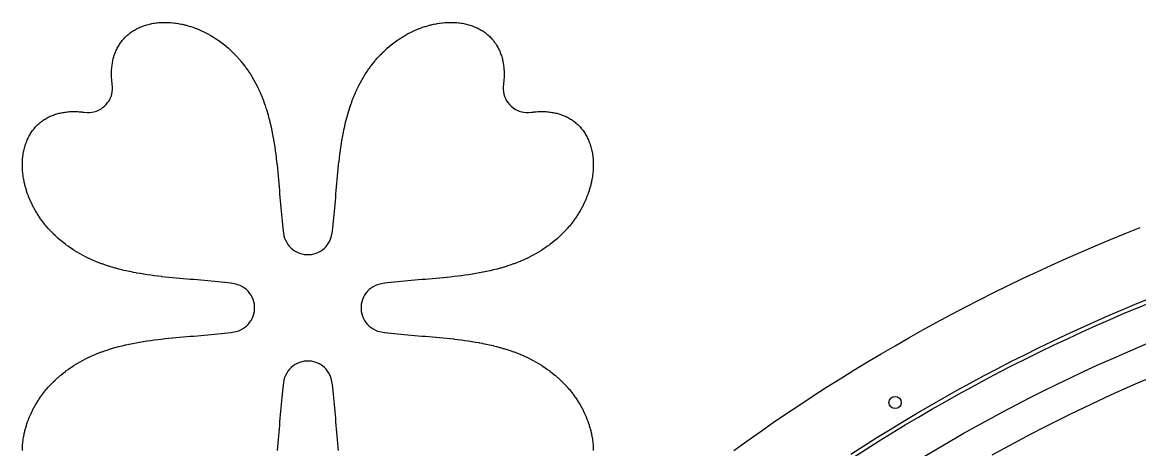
# Model space of a CAD drawing. Header units: metres. Extents: x 10 to 1210, y 10 to 2773.
# Drawn here: x 21 to 295, y 2668.2 to 2773 of the extents above; entities that cross this region are included whole.
import ezdxf

# ---------------------------------------------------------------- set-up
doc = ezdxf.new("R2010")
doc.units = ezdxf.units.M
for name, color, linetype in [('ACIKLIK', 5, 'Continuous'), ('ASKI_DELIK', 6, 'Continuous'), ('CAM_SABLON', 4, 'Continuous'), ('DIS_KENAR_V91_Z3', 1, 'Continuous'), ('LAMBA_T4_Z4', 3, 'Continuous')]:
    doc.layers.add(name, color=color, linetype=linetype)

msp = doc.modelspace()

# ---------------------------------------------------------------- linework, layer by layer
at = {"layer": 'ACIKLIK'}
msp.add_lwpolyline([(242.14, 2666.58), (245.31, 2668.47), (248.5, 2670.33), (251.7, 2672.16), (254.93, 2673.96), (258.16, 2675.74), (261.41, 2677.49), (264.68, 2679.21), (267.96, 2680.9), (271.26, 2682.56), (274.57, 2684.19), (277.89, 2685.79), (281.23, 2687.37), (284.58, 2688.91), (287.95, 2690.43), (291.33, 2691.92), (294.72, 2693.37), (298.13, 2694.8)], dxfattribs=at)
at = {"layer": 'ASKI_DELIK'}
msp.add_circle((235, 2679.79), 1.5, dxfattribs=at)
at = {"layer": 'CAM_SABLON'}
msp.add_lwpolyline([(224.72, 2666.31), (227.89, 2668.34), (231.07, 2670.36), (234.28, 2672.34), (237.5, 2674.3), (240.74, 2676.22), (244, 2678.12), (247.27, 2679.99), (250.56, 2681.84), (253.87, 2683.65), (257.19, 2685.43), (260.52, 2687.19), (263.88, 2688.91), (267.24, 2690.61), (270.62, 2692.28), (274.02, 2693.92), (277.43, 2695.52), (280.85, 2697.1), (284.29, 2698.65), (287.74, 2700.17), (291.2, 2701.66), (294.68, 2703.12), (298.17, 2704.54)], dxfattribs=at)
at = {"layer": 'DIS_KENAR_V91_Z3'}
for points in [[(21, 2668.01), (21.01, 2668.47), (21.02, 2668.69), (21.04, 2669.17), (21.06, 2669.38), (21.1, 2669.87), (21.12, 2670.08), (21.18, 2670.57), (21.21, 2670.78), (21.29, 2671.28), (21.33, 2671.48), (21.43, 2671.99), (21.47, 2672.19), (21.59, 2672.71), (21.64, 2672.9), (21.77, 2673.42), (21.83, 2673.61), (21.98, 2674.13), (22.04, 2674.32), (22.22, 2674.85), (22.28, 2675.03), (22.48, 2675.56), (22.55, 2675.73), (22.76, 2676.27), (22.83, 2676.44), (23.07, 2676.97), (23.15, 2677.13), (23.4, 2677.66), (23.48, 2677.83), (23.75, 2678.36), (23.84, 2678.52), (24.13, 2679.04), (24.22, 2679.2), (24.53, 2679.71), (24.62, 2679.87), (24.95, 2680.38), (25.05, 2680.53), (25.39, 2681.04), (25.49, 2681.18), (25.86, 2681.68), (25.96, 2681.82), (26.34, 2682.32), (26.45, 2682.46), (26.84, 2682.94), (26.96, 2683.07), (27.37, 2683.55), (27.48, 2683.68), (27.91, 2684.15), (28.03, 2684.27), (28.47, 2684.73), (28.6, 2684.85), (29.06, 2685.3), (29.18, 2685.41), (29.65, 2685.85), (29.78, 2685.96), (30.27, 2686.39), (30.4, 2686.5), (30.9, 2686.91), (31.03, 2687.01), (31.55, 2687.42), (31.69, 2687.52), (32.22, 2687.91), (32.35, 2688), (32.9, 2688.38), (33.03, 2688.47), (33.6, 2688.84), (33.73, 2688.92), (34.31, 2689.28), (34.44, 2689.36), (35.03, 2689.7), (35.16, 2689.77), (35.77, 2690.1), (35.9, 2690.17), (36.52, 2690.49), (36.65, 2690.56), (37.28, 2690.87), (37.41, 2690.93), (38.05, 2691.22), (38.18, 2691.28), (38.84, 2691.56), (38.96, 2691.61), (39.63, 2691.88), (39.75, 2691.93), (40.44, 2692.19), (40.55, 2692.23), (41.25, 2692.48), (41.36, 2692.52), (42.03, 2692.74), (42.13, 2692.77), (42.86, 2693), (42.97, 2693.03), (43.7, 2693.24), (43.8, 2693.27), (44.55, 2693.48), (44.65, 2693.5), (45.4, 2693.69), (45.5, 2693.72), (46.26, 2693.9), (46.35, 2693.92), (47.13, 2694.09), (47.21, 2694.11), (48, 2694.27), (48.08, 2694.29), (48.88, 2694.44), (48.95, 2694.45), (49.76, 2694.6), (49.83, 2694.61), (50.64, 2694.74), (50.71, 2694.75), (51.53, 2694.88), (51.59, 2694.89), (52.42, 2695.01), (52.47, 2695.02), (53.31, 2695.13), (53.36, 2695.14), (54.2, 2695.24), (54.24, 2695.25), (55.09, 2695.35), (55.13, 2695.35), (55.98, 2695.45), (56.02, 2695.45), (56.87, 2695.54), (56.91, 2695.54), (57.76, 2695.63), (57.79, 2695.63), (58.65, 2695.71), (58.68, 2695.71), (59.54, 2695.79), (59.56, 2695.79), (60.43, 2695.87), (60.44, 2695.87), (61.31, 2695.95), (61.32, 2695.95), (62.18, 2696.02), (63.06, 2696.09), (63.92, 2696.17), (64.77, 2696.24), (65.62, 2696.31), (66.46, 2696.38), (67.3, 2696.46), (68.13, 2696.54), (68.95, 2696.62), (69.77, 2696.7), (69.81, 2696.71), (70.57, 2696.79), (70.62, 2696.8), (71.36, 2696.88), (71.42, 2696.89), (72.15, 2696.98), (72.21, 2696.98), (72.57, 2697.03), (73.31, 2697.16), (73.88, 2697.32), (74.44, 2697.54), (74.97, 2697.82), (75.47, 2698.14), (75.93, 2698.51), (76.36, 2698.93), (76.74, 2699.39), (77.08, 2699.88), (77.36, 2700.4), (77.59, 2700.95), (77.77, 2701.52), (77.89, 2702.11), (77.95, 2702.7), (77.95, 2703.3), (77.89, 2703.89), (77.77, 2704.48), (77.59, 2705.05), (77.36, 2705.6), (77.08, 2706.12), (76.74, 2706.61), (76.36, 2707.07), (75.93, 2707.49), (75.47, 2707.86), (74.97, 2708.18), (74.44, 2708.46), (73.88, 2708.68), (73.31, 2708.84), (72.57, 2708.97), (72.21, 2709.02), (72.15, 2709.02), (71.42, 2709.11), (71.36, 2709.12), (70.62, 2709.2), (70.57, 2709.21), (69.81, 2709.29), (69.77, 2709.3), (69, 2709.38), (68.17, 2709.46), (67.34, 2709.54), (66.5, 2709.61), (65.65, 2709.69), (64.79, 2709.76), (63.93, 2709.83), (63.06, 2709.91), (62.19, 2709.98), (61.32, 2710.05), (61.32, 2710.05), (60.45, 2710.13), (60.44, 2710.13), (59.58, 2710.2), (59.56, 2710.21), (58.7, 2710.28), (58.68, 2710.29), (57.82, 2710.37), (57.79, 2710.37), (56.94, 2710.45), (56.9, 2710.46), (56.05, 2710.55), (56.02, 2710.55), (55.17, 2710.64), (55.13, 2710.65), (54.29, 2710.75), (54.24, 2710.75), (53.4, 2710.86), (53.35, 2710.86), (52.52, 2710.98), (52.47, 2710.98), (51.64, 2711.1), (51.58, 2711.11), (50.77, 2711.24), (50.7, 2711.25), (49.89, 2711.38), (49.82, 2711.39), (49.02, 2711.53), (48.95, 2711.55), (48.15, 2711.7), (48.07, 2711.71), (47.29, 2711.87), (47.21, 2711.89), (46.43, 2712.06), (46.34, 2712.08), (45.58, 2712.26), (45.49, 2712.28), (44.73, 2712.47), (44.64, 2712.5), (43.89, 2712.7), (43.79, 2712.73), (43.06, 2712.94), (42.95, 2712.97), (42.23, 2713.2), (42.12, 2713.23), (41.37, 2713.48), (41.25, 2713.52), (40.55, 2713.77), (40.44, 2713.81), (39.75, 2714.07), (39.63, 2714.12), (38.96, 2714.39), (38.84, 2714.44), (38.18, 2714.72), (38.05, 2714.78), (37.41, 2715.07), (37.28, 2715.13), (36.65, 2715.44), (36.52, 2715.51), (35.9, 2715.83), (35.77, 2715.9), (35.16, 2716.23), (35.03, 2716.3), (34.44, 2716.64), (34.31, 2716.72), (33.73, 2717.08), (33.6, 2717.16), (33.03, 2717.53), (32.9, 2717.62), (32.35, 2718), (32.22, 2718.09), (31.69, 2718.48), (31.55, 2718.58), (31.03, 2718.99), (30.9, 2719.09), (30.4, 2719.5), (30.27, 2719.61), (29.78, 2720.04), (29.65, 2720.15), (29.18, 2720.59), (29.06, 2720.7), (28.6, 2721.15), (28.47, 2721.27), (28.03, 2721.73), (27.91, 2721.85), (27.48, 2722.32), (27.37, 2722.45), (26.96, 2722.93), (26.84, 2723.06), (26.45, 2723.54), (26.34, 2723.68), (25.96, 2724.18), (25.86, 2724.32), (25.49, 2724.82), (25.39, 2724.96), (25.05, 2725.47), (24.95, 2725.62), (24.62, 2726.13), (24.53, 2726.29), (24.22, 2726.8), (24.13, 2726.96), (23.84, 2727.48), (23.75, 2727.64), (23.48, 2728.17), (23.4, 2728.34), (23.15, 2728.87), (23.07, 2729.03), (22.83, 2729.56), (22.76, 2729.73), (22.55, 2730.27), (22.48, 2730.44), (22.28, 2730.97), (22.22, 2731.15), (22.04, 2731.68), (21.98, 2731.87), (21.83, 2732.39), (21.77, 2732.58), (21.64, 2733.1), (21.59, 2733.29), (21.47, 2733.81), (21.43, 2734.01), (21.33, 2734.52), (21.29, 2734.72), (21.21, 2735.22), (21.18, 2735.43), (21.12, 2735.92), (21.1, 2736.13), (21.06, 2736.62), (21.04, 2736.83), (21.02, 2737.31), (21.01, 2737.53), (21, 2737.99), (21, 2738.21), (21.01, 2738.66), (21.02, 2738.89), (21.05, 2739.32), (21.07, 2739.56), (21.11, 2739.98), (21.14, 2740.22), (21.19, 2740.62), (21.23, 2740.86), (21.3, 2741.25), (21.35, 2741.49), (21.43, 2741.86), (21.5, 2742.11), (21.59, 2742.46), (21.67, 2742.72), (21.77, 2743.05), (21.86, 2743.31), (21.98, 2743.62), (22.08, 2743.88), (22.21, 2744.17), (22.33, 2744.43), (22.46, 2744.71), (22.59, 2744.97), (22.73, 2745.23), (22.88, 2745.48), (23.03, 2745.73), (23.19, 2745.98), (23.35, 2746.21), (23.52, 2746.45), (23.68, 2746.67), (23.87, 2746.91), (24.04, 2747.11), (24.25, 2747.34), (24.42, 2747.53), (24.64, 2747.75), (24.82, 2747.92), (25.05, 2748.13), (25.24, 2748.3), (25.48, 2748.5), (25.67, 2748.65), (25.92, 2748.84), (26.13, 2748.98), (26.38, 2749.15), (26.6, 2749.29), (26.85, 2749.44), (27.08, 2749.57), (27.34, 2749.71), (27.58, 2749.83), (27.85, 2749.96), (28.1, 2750.07), (28.36, 2750.18), (28.63, 2750.28), (28.89, 2750.37), (29.17, 2750.47), (29.42, 2750.55), (29.72, 2750.63), (29.97, 2750.7), (30.28, 2750.77), (30.52, 2750.83), (30.84, 2750.89), (31.09, 2750.93), (31.42, 2750.98), (31.66, 2751.01), (32, 2751.05), (32.23, 2751.08), (32.59, 2751.1), (32.81, 2751.11), (33.18, 2751.13), (33.39, 2751.13), (33.78, 2751.14), (33.98, 2751.13), (34.37, 2751.12), (34.57, 2751.11), (34.97, 2751.09), (35.15, 2751.07), (35.56, 2751.03), (35.74, 2751.01), (36.06, 2750.97), (36.87, 2750.9), (37.45, 2750.9), (38.03, 2750.96), (38.6, 2751.08), (39.15, 2751.25), (39.69, 2751.48), (40.21, 2751.75), (40.69, 2752.08), (41.14, 2752.45), (41.55, 2752.86), (41.92, 2753.31), (42.25, 2753.79), (42.52, 2754.31), (42.75, 2754.85), (42.92, 2755.4), (43.04, 2755.97), (43.1, 2756.55), (43.1, 2757.14), (43.03, 2757.89), (42.99, 2758.26), (42.97, 2758.44), (42.93, 2758.85), (42.91, 2759.03), (42.89, 2759.43), (42.88, 2759.63), (42.87, 2760.02), (42.86, 2760.22), (42.87, 2760.61), (42.87, 2760.82), (42.89, 2761.19), (42.9, 2761.41), (42.92, 2761.77), (42.95, 2762), (42.99, 2762.34), (43.02, 2762.58), (43.07, 2762.91), (43.11, 2763.16), (43.17, 2763.48), (43.23, 2763.72), (43.3, 2764.03), (43.37, 2764.28), (43.45, 2764.58), (43.53, 2764.83), (43.63, 2765.11), (43.72, 2765.37), (43.82, 2765.64), (43.93, 2765.9), (44.04, 2766.15), (44.17, 2766.42), (44.29, 2766.66), (44.43, 2766.92), (44.56, 2767.15), (44.71, 2767.4), (44.85, 2767.62), (45.02, 2767.87), (45.16, 2768.08), (45.35, 2768.33), (45.5, 2768.52), (45.7, 2768.76), (45.87, 2768.95), (46.08, 2769.18), (46.25, 2769.36), (46.47, 2769.58), (46.66, 2769.75), (46.89, 2769.96), (47.09, 2770.13), (47.33, 2770.32), (47.55, 2770.48), (47.79, 2770.65), (48.02, 2770.81), (48.27, 2770.97), (48.52, 2771.12), (48.77, 2771.27), (49.03, 2771.41), (49.29, 2771.54), (49.57, 2771.67), (49.83, 2771.79), (50.12, 2771.92), (50.38, 2772.02), (50.69, 2772.14), (50.95, 2772.23), (51.28, 2772.33), (51.54, 2772.41), (51.89, 2772.5), (52.14, 2772.57), (52.51, 2772.65), (52.75, 2772.7), (53.14, 2772.77), (53.38, 2772.81), (53.78, 2772.86), (54.02, 2772.89), (54.44, 2772.93), (54.68, 2772.95), (55.11, 2772.98), (55.34, 2772.99), (55.79, 2773), (56.01, 2773), (56.47, 2772.99), (56.69, 2772.98), (57.17, 2772.96), (57.38, 2772.94), (57.87, 2772.9), (58.08, 2772.88), (58.57, 2772.82), (58.78, 2772.79), (59.28, 2772.71), (59.48, 2772.67), (59.99, 2772.57), (60.19, 2772.53), (60.71, 2772.41), (60.9, 2772.36), (61.42, 2772.23), (61.61, 2772.17), (62.13, 2772.02), (62.32, 2771.96), (62.85, 2771.78), (63.03, 2771.72), (63.56, 2771.52), (63.73, 2771.45), (64.27, 2771.24), (64.44, 2771.17), (64.97, 2770.93), (65.13, 2770.85), (65.66, 2770.6), (65.83, 2770.52), (66.36, 2770.25), (66.52, 2770.16), (67.04, 2769.87), (67.2, 2769.78), (67.71, 2769.47), (67.87, 2769.38), (68.38, 2769.05), (68.53, 2768.95), (69.04, 2768.61), (69.18, 2768.51), (69.68, 2768.14), (69.82, 2768.04), (70.32, 2767.66), (70.46, 2767.55), (70.94, 2767.16), (71.07, 2767.04), (71.55, 2766.63), (71.68, 2766.52), (72.15, 2766.09), (72.27, 2765.97), (72.73, 2765.53), (72.85, 2765.4), (73.3, 2764.94), (73.41, 2764.82), (73.85, 2764.35), (73.96, 2764.22), (74.39, 2763.73), (74.5, 2763.6), (74.91, 2763.1), (75.01, 2762.97), (75.42, 2762.45), (75.52, 2762.31), (75.91, 2761.78), (76, 2761.65), (76.38, 2761.1), (76.47, 2760.97), (76.84, 2760.4), (76.92, 2760.27), (77.28, 2759.69), (77.36, 2759.56), (77.7, 2758.97), (77.77, 2758.84), (78.1, 2758.23), (78.17, 2758.1), (78.49, 2757.48), (78.56, 2757.35), (78.87, 2756.72), (78.93, 2756.59), (79.22, 2755.95), (79.28, 2755.82), (79.56, 2755.16), (79.61, 2755.04), (79.88, 2754.37), (79.93, 2754.25), (80.19, 2753.56), (80.23, 2753.45), (80.48, 2752.75), (80.52, 2752.64), (80.74, 2751.97), (80.77, 2751.87), (81, 2751.14), (81.03, 2751.03), (81.24, 2750.3), (81.27, 2750.2), (81.48, 2749.45), (81.5, 2749.35), (81.69, 2748.6), (81.72, 2748.5), (81.9, 2747.74), (81.92, 2747.65), (82.09, 2746.87), (82.11, 2746.79), (82.27, 2746), (82.29, 2745.92), (82.44, 2745.12), (82.45, 2745.05), (82.6, 2744.24), (82.61, 2744.17), (82.74, 2743.36), (82.75, 2743.29), (82.88, 2742.47), (82.89, 2742.41), (83.01, 2741.58), (83.02, 2741.53), (83.13, 2740.69), (83.14, 2740.64), (83.24, 2739.8), (83.25, 2739.76), (83.35, 2738.91), (83.35, 2738.87), (83.45, 2738.02), (83.45, 2737.98), (83.54, 2737.13), (83.54, 2737.09), (83.63, 2736.24), (83.63, 2736.21), (83.71, 2735.35), (83.71, 2735.32), (83.79, 2734.46), (83.79, 2734.44), (83.87, 2733.57), (83.87, 2733.56), (83.95, 2732.69), (83.95, 2732.68), (84.02, 2731.82), (84.09, 2730.94), (84.17, 2730.08), (84.24, 2729.23), (84.31, 2728.38), (84.38, 2727.54), (84.46, 2726.7), (84.54, 2725.87), (84.62, 2725.05), (84.7, 2724.23), (84.71, 2724.19), (84.79, 2723.43), (84.8, 2723.38), (84.88, 2722.64), (84.89, 2722.58), (84.98, 2721.85), (84.98, 2721.79), (85.03, 2721.43), (85.16, 2720.69), (85.32, 2720.12), (85.54, 2719.56), (85.82, 2719.03), (86.14, 2718.53), (86.51, 2718.07), (86.93, 2717.64), (87.39, 2717.26), (87.88, 2716.92), (88.4, 2716.64), (88.95, 2716.41), (89.52, 2716.23), (90.11, 2716.11), (90.7, 2716.05), (91.3, 2716.05), (91.89, 2716.11), (92.48, 2716.23), (93.05, 2716.41), (93.6, 2716.64), (94.12, 2716.92), (94.61, 2717.26), (95.07, 2717.64), (95.49, 2718.07), (95.86, 2718.53), (96.18, 2719.03), (96.46, 2719.56), (96.68, 2720.12), (96.84, 2720.69), (96.97, 2721.43), (97.02, 2721.79), (97.02, 2721.85), (97.11, 2722.58), (97.12, 2722.64), (97.2, 2723.38), (97.21, 2723.43), (97.29, 2724.19), (97.3, 2724.23), (97.38, 2725), (97.46, 2725.83), (97.54, 2726.66), (97.61, 2727.5), (97.69, 2728.35), (97.76, 2729.21), (97.83, 2730.07), (97.91, 2730.94), (97.98, 2731.81), (98.05, 2732.68), (98.05, 2732.68), (98.13, 2733.55), (98.13, 2733.56), (98.2, 2734.42), (98.21, 2734.44), (98.28, 2735.3), (98.29, 2735.32), (98.37, 2736.18), (98.37, 2736.21), (98.45, 2737.06), (98.46, 2737.1), (98.55, 2737.95), (98.55, 2737.98), (98.64, 2738.83), (98.65, 2738.87), (98.75, 2739.71), (98.75, 2739.76), (98.86, 2740.6), (98.86, 2740.65), (98.98, 2741.48), (98.98, 2741.53), (99.1, 2742.36), (99.11, 2742.42), (99.24, 2743.23), (99.25, 2743.3), (99.38, 2744.11), (99.39, 2744.18), (99.53, 2744.98), (99.55, 2745.05), (99.7, 2745.85), (99.71, 2745.93), (99.87, 2746.71), (99.89, 2746.79), (100.06, 2747.57), (100.08, 2747.66), (100.26, 2748.42), (100.28, 2748.51), (100.47, 2749.27), (100.5, 2749.36), (100.7, 2750.11), (100.73, 2750.21), (100.94, 2750.94), (100.97, 2751.05), (101.2, 2751.77), (101.23, 2751.88), (101.48, 2752.63), (101.52, 2752.75), (101.77, 2753.45), (101.81, 2753.56), (102.07, 2754.25), (102.12, 2754.37), (102.39, 2755.04), (102.44, 2755.16), (102.72, 2755.82), (102.78, 2755.95), (103.07, 2756.59), (103.13, 2756.72), (103.44, 2757.35), (103.51, 2757.48), (103.83, 2758.1), (103.9, 2758.23), (104.23, 2758.84), (104.3, 2758.97), (104.64, 2759.56), (104.72, 2759.69), (105.08, 2760.27), (105.16, 2760.4), (105.53, 2760.97), (105.62, 2761.1), (106, 2761.65), (106.09, 2761.78), (106.48, 2762.31), (106.58, 2762.45), (106.99, 2762.97), (107.09, 2763.1), (107.5, 2763.6), (107.61, 2763.73), (108.04, 2764.22), (108.15, 2764.35), (108.59, 2764.82), (108.7, 2764.94), (109.15, 2765.4), (109.27, 2765.53), (109.73, 2765.97), (109.85, 2766.09), (110.32, 2766.52), (110.45, 2766.63), (110.93, 2767.04), (111.06, 2767.16), (111.54, 2767.55), (111.68, 2767.66), (112.18, 2768.04), (112.32, 2768.14), (112.82, 2768.51), (112.96, 2768.61), (113.47, 2768.95), (113.62, 2769.05), (114.13, 2769.38), (114.29, 2769.47), (114.8, 2769.78), (114.96, 2769.87), (115.48, 2770.16), (115.64, 2770.25), (116.17, 2770.52), (116.34, 2770.6), (116.87, 2770.85), (117.03, 2770.93), (117.56, 2771.17), (117.73, 2771.24), (118.27, 2771.45), (118.44, 2771.52), (118.97, 2771.72), (119.15, 2771.78), (119.68, 2771.96), (119.87, 2772.02), (120.39, 2772.17), (120.58, 2772.23), (121.1, 2772.36), (121.29, 2772.41), (121.81, 2772.53), (122.01, 2772.57), (122.52, 2772.67), (122.72, 2772.71), (123.22, 2772.79), (123.43, 2772.82), (123.92, 2772.88), (124.13, 2772.9), (124.62, 2772.94), (124.83, 2772.96), (125.31, 2772.98), (125.53, 2772.99), (125.99, 2773), (126.21, 2773), (126.66, 2772.99), (126.89, 2772.98), (127.32, 2772.95), (127.56, 2772.93), (127.98, 2772.89), (128.22, 2772.86), (128.62, 2772.81), (128.86, 2772.77), (129.25, 2772.7), (129.49, 2772.65), (129.86, 2772.57), (130.11, 2772.5), (130.46, 2772.41), (130.72, 2772.33), (131.05, 2772.23), (131.31, 2772.14), (131.62, 2772.02), (131.88, 2771.92), (132.17, 2771.79), (132.43, 2771.67), (132.71, 2771.54), (132.97, 2771.41), (133.23, 2771.27), (133.48, 2771.12), (133.73, 2770.97), (133.98, 2770.81), (134.21, 2770.65), (134.45, 2770.48), (134.67, 2770.32), (134.91, 2770.13), (135.11, 2769.96), (135.34, 2769.75), (135.53, 2769.58), (135.75, 2769.36), (135.92, 2769.18), (136.13, 2768.95), (136.3, 2768.76), (136.5, 2768.52), (136.65, 2768.33), (136.84, 2768.08), (136.98, 2767.87), (137.15, 2767.62), (137.29, 2767.4), (137.44, 2767.15), (137.57, 2766.92), (137.71, 2766.66), (137.83, 2766.42), (137.96, 2766.15), (138.07, 2765.9), (138.18, 2765.64), (138.28, 2765.37), (138.37, 2765.11), (138.47, 2764.83), (138.55, 2764.58), (138.63, 2764.28), (138.7, 2764.03), (138.77, 2763.72), (138.83, 2763.48), (138.89, 2763.16), (138.93, 2762.91), (138.98, 2762.58), (139.01, 2762.34), (139.05, 2762), (139.08, 2761.77), (139.1, 2761.41), (139.11, 2761.19), (139.13, 2760.82), (139.13, 2760.61), (139.14, 2760.22), (139.13, 2760.02), (139.12, 2759.63), (139.11, 2759.43), (139.09, 2759.03), (139.07, 2758.85), (139.03, 2758.44), (139.01, 2758.26), (138.97, 2757.94), (138.9, 2757.13), (138.9, 2756.55), (138.96, 2755.97), (139.08, 2755.4), (139.25, 2754.85), (139.48, 2754.31), (139.75, 2753.79), (140.08, 2753.31), (140.45, 2752.86), (140.86, 2752.45), (141.31, 2752.08), (141.79, 2751.75), (142.31, 2751.48), (142.85, 2751.25), (143.4, 2751.08), (143.97, 2750.96), (144.55, 2750.9), (145.14, 2750.9), (145.89, 2750.97), (146.26, 2751.01), (146.44, 2751.03), (146.85, 2751.07), (147.03, 2751.09), (147.43, 2751.11), (147.63, 2751.12), (148.02, 2751.13), (148.22, 2751.14), (148.61, 2751.13), (148.82, 2751.13), (149.19, 2751.11), (149.41, 2751.1), (149.77, 2751.08), (150, 2751.05), (150.34, 2751.01), (150.58, 2750.98), (150.91, 2750.93), (151.16, 2750.89), (151.48, 2750.83), (151.72, 2750.77), (152.03, 2750.7), (152.28, 2750.63), (152.58, 2750.55), (152.83, 2750.47), (153.11, 2750.37), (153.37, 2750.28), (153.64, 2750.18), (153.9, 2750.07), (154.15, 2749.96), (154.42, 2749.83), (154.66, 2749.71), (154.92, 2749.57), (155.15, 2749.44), (155.4, 2749.29), (155.62, 2749.15), (155.87, 2748.98), (156.08, 2748.84), (156.33, 2748.65), (156.52, 2748.5), (156.76, 2748.3), (156.95, 2748.13), (157.18, 2747.92), (157.36, 2747.75), (157.58, 2747.53), (157.75, 2747.34), (157.96, 2747.11), (158.13, 2746.91), (158.32, 2746.67), (158.48, 2746.45), (158.65, 2746.21), (158.81, 2745.98), (158.97, 2745.73), (159.12, 2745.48), (159.27, 2745.23), (159.41, 2744.97), (159.54, 2744.71), (159.67, 2744.43), (159.79, 2744.17), (159.92, 2743.88), (160.02, 2743.62), (160.14, 2743.31), (160.23, 2743.05), (160.33, 2742.72), (160.41, 2742.46), (160.5, 2742.11), (160.57, 2741.86), (160.65, 2741.49), (160.7, 2741.25), (160.77, 2740.86), (160.81, 2740.62), (160.86, 2740.22), (160.89, 2739.98), (160.93, 2739.56), (160.95, 2739.32), (160.98, 2738.89), (160.99, 2738.66), (161, 2738.21), (161, 2737.99), (160.99, 2737.53), (160.98, 2737.31), (160.96, 2736.83), (160.94, 2736.62), (160.9, 2736.13), (160.88, 2735.92), (160.82, 2735.43), (160.79, 2735.22), (160.71, 2734.72), (160.67, 2734.52), (160.57, 2734.01), (160.53, 2733.81), (160.41, 2733.29), (160.36, 2733.1), (160.23, 2732.58), (160.17, 2732.39), (160.02, 2731.87), (159.96, 2731.68), (159.78, 2731.15), (159.72, 2730.97), (159.52, 2730.44), (159.45, 2730.27), (159.24, 2729.73), (159.17, 2729.56), (158.93, 2729.03), (158.85, 2728.87), (158.6, 2728.34), (158.52, 2728.17), (158.25, 2727.64), (158.16, 2727.48), (157.87, 2726.96), (157.78, 2726.8), (157.47, 2726.29), (157.38, 2726.13), (157.05, 2725.62), (156.95, 2725.47), (156.61, 2724.96), (156.51, 2724.82), (156.14, 2724.32), (156.04, 2724.18), (155.66, 2723.68), (155.55, 2723.54), (155.16, 2723.06), (155.04, 2722.93), (154.63, 2722.45), (154.52, 2722.32), (154.09, 2721.85), (153.97, 2721.73), (153.53, 2721.27), (153.4, 2721.15), (152.94, 2720.7), (152.82, 2720.59), (152.35, 2720.15), (152.22, 2720.04), (151.73, 2719.61), (151.6, 2719.5), (151.1, 2719.09), (150.97, 2718.99), (150.45, 2718.58), (150.31, 2718.48), (149.78, 2718.09), (149.65, 2718), (149.1, 2717.62), (148.97, 2717.53), (148.4, 2717.16), (148.27, 2717.08), (147.69, 2716.72), (147.56, 2716.64), (146.97, 2716.3), (146.84, 2716.23), (146.23, 2715.9), (146.1, 2715.83), (145.48, 2715.51), (145.35, 2715.44), (144.72, 2715.13), (144.59, 2715.07), (143.95, 2714.78), (143.82, 2714.72), (143.16, 2714.44), (143.04, 2714.39), (142.37, 2714.12), (142.25, 2714.07), (141.56, 2713.81), (141.45, 2713.77), (140.75, 2713.52), (140.64, 2713.48), (139.97, 2713.26), (139.87, 2713.23), (139.14, 2713), (139.03, 2712.97), (138.3, 2712.76), (138.2, 2712.73), (137.45, 2712.52), (137.35, 2712.5), (136.6, 2712.31), (136.5, 2712.28), (135.74, 2712.1), (135.65, 2712.08), (134.87, 2711.91), (134.79, 2711.89), (134, 2711.73), (133.92, 2711.71), (133.12, 2711.56), (133.05, 2711.55), (132.24, 2711.4), (132.17, 2711.39), (131.36, 2711.26), (131.29, 2711.25), (130.47, 2711.12), (130.41, 2711.11), (129.58, 2710.99), (129.53, 2710.98), (128.69, 2710.87), (128.64, 2710.86), (127.8, 2710.76), (127.76, 2710.75), (126.91, 2710.65), (126.87, 2710.65), (126.02, 2710.55), (125.98, 2710.55), (125.13, 2710.46), (125.09, 2710.46), (124.24, 2710.37), (124.21, 2710.37), (123.35, 2710.29), (123.32, 2710.29), (122.46, 2710.21), (122.44, 2710.21), (121.57, 2710.13), (121.56, 2710.13), (120.69, 2710.05), (120.68, 2710.05), (119.82, 2709.98), (118.94, 2709.91), (118.08, 2709.83), (117.23, 2709.76), (116.38, 2709.69), (115.54, 2709.62), (114.7, 2709.54), (113.87, 2709.46), (113.05, 2709.38), (112.23, 2709.3), (112.19, 2709.29), (111.43, 2709.21), (111.38, 2709.2), (110.64, 2709.12), (110.58, 2709.11), (109.85, 2709.02), (109.79, 2709.02), (109.43, 2708.97), (108.69, 2708.84), (108.12, 2708.68), (107.56, 2708.46), (107.03, 2708.18), (106.53, 2707.86), (106.07, 2707.49), (105.64, 2707.07), (105.26, 2706.61), (104.92, 2706.12), (104.64, 2705.6), (104.41, 2705.05), (104.23, 2704.48), (104.11, 2703.89), (104.05, 2703.3), (104.05, 2702.7), (104.11, 2702.11), (104.23, 2701.52), (104.41, 2700.95), (104.64, 2700.4), (104.92, 2699.88), (105.26, 2699.39), (105.64, 2698.93), (106.07, 2698.51), (106.53, 2698.14), (107.03, 2697.82), (107.56, 2697.54), (108.12, 2697.32), (108.69, 2697.16), (109.43, 2697.03), (109.79, 2696.98), (109.85, 2696.98), (110.58, 2696.89), (110.64, 2696.88), (111.38, 2696.8), (111.43, 2696.79), (112.19, 2696.71), (112.23, 2696.7), (113, 2696.62), (113.83, 2696.54), (114.66, 2696.46), (115.5, 2696.39), (116.35, 2696.31), (117.21, 2696.24), (118.07, 2696.17), (118.94, 2696.09), (119.81, 2696.02), (120.68, 2695.95), (120.68, 2695.95), (121.55, 2695.87), (121.56, 2695.87), (122.42, 2695.8), (122.44, 2695.79), (123.3, 2695.72), (123.32, 2695.71), (124.18, 2695.63), (124.21, 2695.63), (125.06, 2695.55), (125.1, 2695.54), (125.95, 2695.45), (125.98, 2695.45), (126.83, 2695.36), (126.87, 2695.35), (127.71, 2695.25), (127.76, 2695.25), (128.6, 2695.14), (128.65, 2695.14), (129.48, 2695.02), (129.53, 2695.02), (130.36, 2694.9), (130.42, 2694.89), (131.23, 2694.76), (131.3, 2694.75), (132.11, 2694.62), (132.18, 2694.61), (132.98, 2694.47), (133.05, 2694.45), (133.85, 2694.3), (133.93, 2694.29), (134.71, 2694.13), (134.79, 2694.11), (135.57, 2693.94), (135.66, 2693.92), (136.42, 2693.74), (136.51, 2693.72), (137.27, 2693.53), (137.36, 2693.5), (138.11, 2693.3), (138.21, 2693.27), (138.94, 2693.06), (139.05, 2693.03), (139.77, 2692.8), (139.88, 2692.77), (140.63, 2692.52), (140.75, 2692.48), (141.45, 2692.23), (141.56, 2692.19), (142.25, 2691.93), (142.37, 2691.88), (143.04, 2691.61), (143.16, 2691.56), (143.82, 2691.28), (143.95, 2691.22), (144.59, 2690.93), (144.72, 2690.87), (145.35, 2690.56), (145.48, 2690.49), (146.1, 2690.17), (146.23, 2690.1), (146.84, 2689.77), (146.97, 2689.7), (147.56, 2689.36), (147.69, 2689.28), (148.27, 2688.92), (148.4, 2688.84), (148.97, 2688.47), (149.1, 2688.38), (149.65, 2688), (149.78, 2687.91), (150.31, 2687.52), (150.45, 2687.42), (150.97, 2687.01), (151.1, 2686.91), (151.6, 2686.5), (151.73, 2686.39), (152.22, 2685.96), (152.35, 2685.85), (152.82, 2685.41), (152.94, 2685.3), (153.4, 2684.85), (153.53, 2684.73), (153.97, 2684.27), (154.09, 2684.15), (154.52, 2683.68), (154.63, 2683.55), (155.04, 2683.07), (155.16, 2682.94), (155.55, 2682.46), (155.66, 2682.32), (156.04, 2681.82), (156.14, 2681.68), (156.51, 2681.18), (156.61, 2681.04), (156.95, 2680.53), (157.05, 2680.38), (157.38, 2679.87), (157.47, 2679.71), (157.78, 2679.2), (157.87, 2679.04), (158.16, 2678.52), (158.25, 2678.36), (158.52, 2677.83), (158.6, 2677.66), (158.85, 2677.13), (158.93, 2676.97), (159.17, 2676.44), (159.24, 2676.27), (159.45, 2675.73), (159.52, 2675.56), (159.72, 2675.03), (159.78, 2674.85), (159.96, 2674.32), (160.02, 2674.13), (160.17, 2673.61), (160.23, 2673.42), (160.36, 2672.9), (160.41, 2672.71), (160.53, 2672.19), (160.57, 2671.99), (160.67, 2671.48), (160.71, 2671.28), (160.79, 2670.78), (160.82, 2670.57), (160.88, 2670.08), (160.9, 2669.87), (160.94, 2669.38), (160.96, 2669.17), (160.98, 2668.69), (160.99, 2668.47), (161, 2668.01)], [(195.5, 2668.06), (198.68, 2670.35), (201.89, 2672.62), (205.12, 2674.86), (208.36, 2677.07), (211.63, 2679.25), (214.91, 2681.4), (218.22, 2683.53), (221.54, 2685.62), (224.88, 2687.69), (228.23, 2689.73), (231.61, 2691.73), (235, 2693.71), (238.41, 2695.66), (241.84, 2697.58), (245.28, 2699.47), (248.74, 2701.33), (252.21, 2703.15), (255.7, 2704.95), (259.21, 2706.72), (262.73, 2708.46), (266.27, 2710.16), (269.82, 2711.84), (273.39, 2713.48), (276.97, 2715.1), (280.56, 2716.68), (284.17, 2718.23), (287.79, 2719.75), (291.43, 2721.23), (295.07, 2722.69)], [(98.55, 2668.02), (98.46, 2668.87), (98.46, 2668.91), (98.37, 2669.76), (98.37, 2669.79), (98.29, 2670.65), (98.29, 2670.68), (98.21, 2671.54), (98.21, 2671.56), (98.13, 2672.43), (98.13, 2672.44), (98.05, 2673.31), (98.05, 2673.32), (97.98, 2674.18), (97.91, 2675.06), (97.83, 2675.92), (97.76, 2676.77), (97.69, 2677.62), (97.62, 2678.46), (97.54, 2679.3), (97.46, 2680.13), (97.38, 2680.95), (97.3, 2681.77), (97.29, 2681.81), (97.21, 2682.57), (97.2, 2682.62), (97.12, 2683.36), (97.11, 2683.42), (97.02, 2684.15), (97.02, 2684.21), (96.97, 2684.57), (96.84, 2685.31), (96.68, 2685.88), (96.46, 2686.44), (96.18, 2686.97), (95.86, 2687.47), (95.49, 2687.93), (95.07, 2688.36), (94.61, 2688.74), (94.12, 2689.08), (93.6, 2689.36), (93.05, 2689.59), (92.48, 2689.77), (91.89, 2689.89), (91.3, 2689.95), (90.7, 2689.95), (90.11, 2689.89), (89.52, 2689.77), (88.95, 2689.59), (88.4, 2689.36), (87.88, 2689.08), (87.39, 2688.74), (86.93, 2688.36), (86.51, 2687.93), (86.14, 2687.47), (85.82, 2686.97), (85.54, 2686.44), (85.32, 2685.88), (85.16, 2685.31), (85.03, 2684.57), (84.98, 2684.21), (84.98, 2684.15), (84.89, 2683.42), (84.88, 2683.36), (84.8, 2682.62), (84.79, 2682.57), (84.71, 2681.81), (84.7, 2681.77), (84.62, 2681), (84.54, 2680.17), (84.46, 2679.34), (84.39, 2678.5), (84.31, 2677.65), (84.24, 2676.79), (84.17, 2675.93), (84.09, 2675.06), (84.02, 2674.19), (83.95, 2673.32), (83.95, 2673.32), (83.87, 2672.45), (83.87, 2672.44), (83.8, 2671.58), (83.79, 2671.56), (83.72, 2670.7), (83.71, 2670.68), (83.63, 2669.82), (83.63, 2669.79), (83.55, 2668.94), (83.54, 2668.9), (83.45, 2668.05)], [(258.8, 2666.97), (261.98, 2668.71), (265.17, 2670.42), (268.37, 2672.11), (271.59, 2673.77), (274.83, 2675.4), (278.08, 2677), (281.34, 2678.57), (284.61, 2680.12), (287.9, 2681.63), (291.2, 2683.12), (294.52, 2684.58), (297.85, 2686.01)]]:
    msp.add_lwpolyline(points, dxfattribs=at)
at = {"layer": 'LAMBA_T4_Z4'}
msp.add_lwpolyline([(224.17, 2667.14), (227.35, 2669.19), (230.55, 2671.2), (233.76, 2673.19), (236.99, 2675.15), (240.24, 2677.09), (243.5, 2678.99), (246.78, 2680.86), (250.08, 2682.71), (253.39, 2684.53), (256.72, 2686.32), (260.06, 2688.08), (263.42, 2689.81), (266.8, 2691.51), (270.19, 2693.18), (273.59, 2694.82), (277.01, 2696.43), (280.44, 2698.01), (283.88, 2699.57), (287.34, 2701.09), (290.81, 2702.58), (294.3, 2704.04), (297.8, 2705.47)], dxfattribs=at)

doc.saveas('drawing.dxf')
